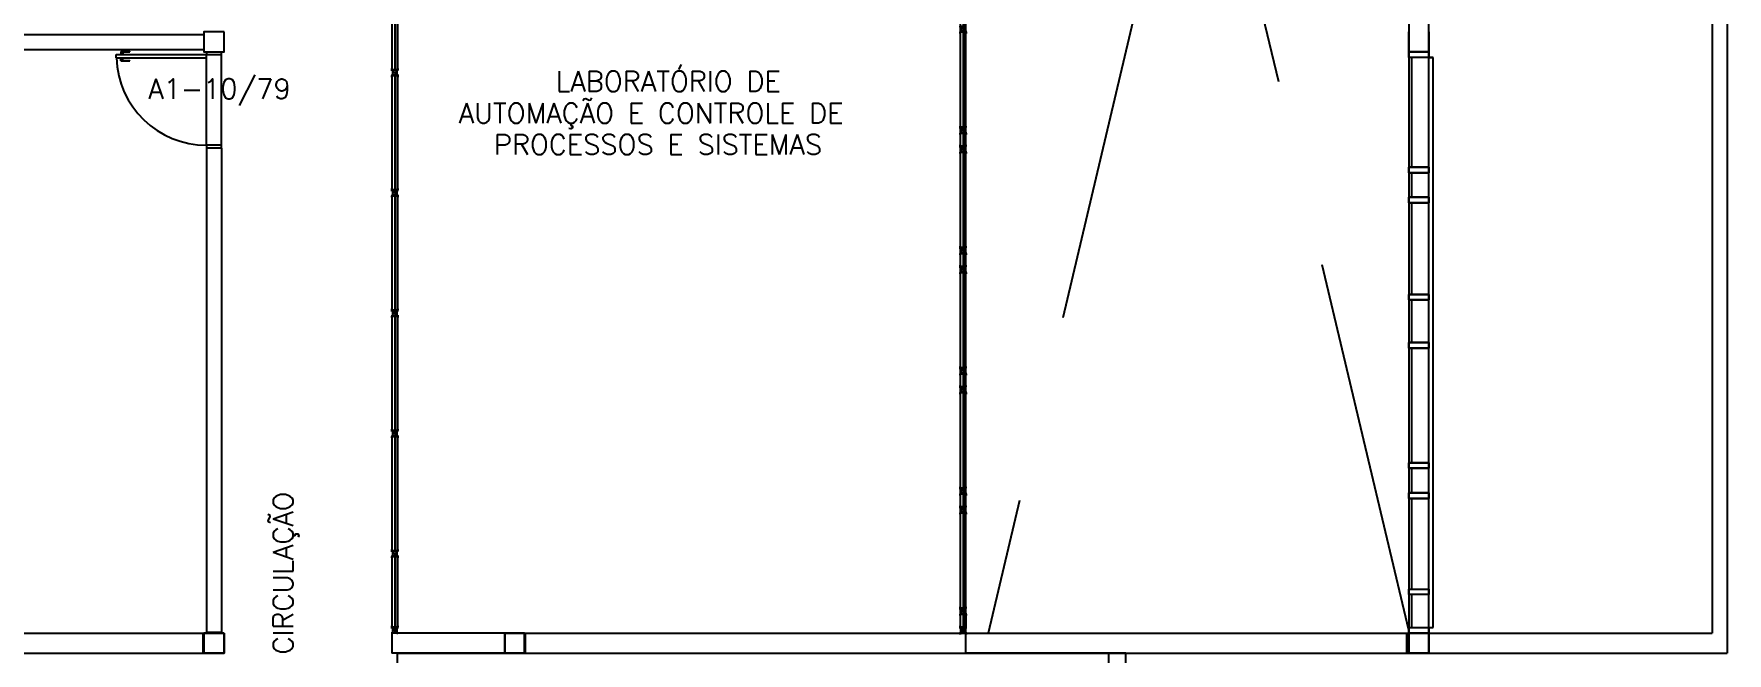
# Model space of a CAD drawing. Header units: millimetres. Extents: x 2280 to 2568, y 1267 to 1403.
# Drawn here: x 2289.33 to 2306.23, y 1340.18 to 1346.36 of the extents above; entities that cross this region are included whole.
import ezdxf

# ---------------------------------------------------------------- set-up
doc = ezdxf.new("R2010")
doc.units = ezdxf.units.MM
doc.linetypes.add('HIDDEN', pattern=[0.375, 0.25, -0.125])
doc.linetypes.add('HIDDEN2', pattern=[0.1875, 0.125, -0.0625])
for name, color, linetype in [('1', 1, 'Continuous'), ('2', 2, 'Continuous'), ('6', 6, 'Continuous'), ('ALV', 2, 'Continuous'), ('ALVENARIA', 2, 'Continuous'), ('DIV', 2, 'Continuous'), ('ENDEREÇO NOVO', 2, 'Continuous'), ('ESQ', 1, 'Continuous'), ('ESTRUT', 2, 'Continuous'), ('PainelFELTRO', 2, 'Continuous'), ('PAINELLWALL', 2, 'Continuous'), ('PL-Áreas-Depto', 2, 'Continuous'), ('PORTA', 2, 'Continuous'), ('PROJ', 1, 'HIDDEN'), ('REVISÃO', 6, 'Continuous'), ('SOLEIRA', 1, 'Continuous'), ('TEXTO', 2, 'Continuous')]:
    doc.layers.add(name, color=color, linetype=linetype)
doc.layers.get('REVISÃO').off()
doc.styles.add('UNB-100', font='simplex.shx', dxfattribs={"height": 0.2})

# ---------------------------------------------------------------- blocks, each defined once
blk = doc.blocks.new('div c mtt')
at = {"layer": 'DIV'}
for p, q in [((-0.027, 1.219), (-0.029, 1.219)), ((-0.019, 1.229), (-0.029, 1.229)), ((-0.029, 1.219), (-0.029, 1.229)), ((-0.027, 1.227), (-0.027, 1.219)), ((-0.024, 1.227), (-0.027, 1.227)), ((-0.024, 1.227), (-0.024, 1.173)), ((-0.024, 1.221), (-0.024, 1.227)), ((-0.008, 1.221), (-0.024, 1.221)), ((-0.022, 1.178), (-0.022, 1.221)), ((-0.022, 1.227), (-0.022, 1.224)), ((-0.019, 1.227), (-0.022, 1.227)), ((0.021, 1.224), (-0.022, 1.224)), ((-0.019, 1.229), (-0.019, 1.227)), ((-0.01, 1.22), (-0.02, 1.22)), ((-0.02, 1.178), (-0.02, 1.22)), ((-0.01, 1.22), (-0.01, 1.211)), ((-0.008, 1.211), (-0.01, 1.211)), ((-0.008, 1.221), (-0.008, 1.211)), ((-0.006, 1.214), (-0.008, 1.214)), ((-0.006, 1.221), (-0.006, 1.214)), ((0.005, 1.221), (-0.006, 1.221)), ((-0.005, 1.2), (0.005, 1.2)), ((-0.005, 1.2), (0.005, 1.2)), ((0, 1.195), (0, 1.205)), ((0, 1.195), (0, 1.205)), ((0.005, 1.221), (0.005, 1.214)), ((0.007, 1.214), (0.005, 1.214)), ((0.007, 1.221), (0.007, 1.211)), ((0.023, 1.221), (0.007, 1.221)), ((0.009, 1.211), (0.007, 1.211)), ((0.009, 1.22), (0.009, 1.211)), ((0.019, 1.22), (0.009, 1.22)), ((0.018, 1.227), (0.018, 1.229)), ((0.018, 1.229), (0.028, 1.229)), ((0.018, 1.227), (0.021, 1.227)), ((0.019, 1.178), (0.019, 1.22)), ((0.021, 1.178), (0.021, 1.221)), ((0.021, 1.227), (0.021, 1.224)), ((0.023, 1.227), (0.026, 1.227)), ((0.023, 1.221), (0.023, 1.227)), ((0.023, 1.173), (0.023, 1.227)), ((0.026, 1.219), (0.026, 1.227)), ((0.026, 1.219), (0.028, 1.219)), ((0.028, 1.219), (0.028, 1.229)), ((-0.031, 1.157, 1.35), (-0.031, 1.171, 1.35)), ((-0.031, 1.171, 1.35), (-0.019, 1.171, 1.35)), ((-0.029, 1.157, 1.35), (-0.031, 1.157, 1.35)), ((-0.027, 1.181), (-0.029, 1.181)), ((-0.029, 1.181), (-0.029, 1.171)), ((-0.019, 1.171), (-0.029, 1.171)), ((0.028, 1.169, 1.35), (-0.029, 1.169, 1.35)), ((-0.029, 1.169, 1.35), (-0.029, 1.157, 1.35)), ((0.028, 1.169, 1.35), (-0.029, 1.169, 1.35)), ((-0.029, 1.169, 1.35), (-0.029, 0.03, 1.35)), ((-0.027, 1.181), (-0.027, 1.173)), ((-0.024, 1.173), (-0.027, 1.173)), ((-0.022, 1.178), (-0.024, 1.178)), ((-0.024, 1.178), (-0.024, 1.173)), ((-0.022, 1.173), (-0.022, 1.176)), ((0.021, 1.176), (-0.022, 1.176)), ((-0.019, 1.173), (-0.022, 1.173)), ((0.019, 1.178), (-0.02, 1.178)), ((-0.019, 1.171, 1.35), (-0.019, 1.176, 1.35)), ((-0.019, 1.176, 1.35), (-0.017, 1.176, 1.35)), ((-0.019, 1.171), (-0.019, 1.173)), ((-0.017, 1.176, 1.35), (-0.017, 1.171, 1.35)), ((-0.017, 1.171, 1.35), (0.016, 1.171, 1.35)), ((0.016, 1.171, 1.35), (0.016, 1.176, 1.35)), ((0.016, 1.176, 1.35), (0.018, 1.176, 1.35)), ((0.018, 1.176, 1.35), (0.018, 1.171, 1.35)), ((0.018, 1.173), (0.018, 1.171)), ((0.018, 1.173), (0.021, 1.173)), ((0.018, 1.171), (0.028, 1.171)), ((0.018, 1.171, 1.35), (0.03, 1.171, 1.35)), ((0.023, 1.178), (0.021, 1.178)), ((0.021, 1.173), (0.021, 1.176)), ((0.023, 1.178), (0.023, 1.173)), ((0.023, 1.173), (0.026, 1.173)), ((0.026, 1.173), (0.026, 1.181)), ((0.026, 1.181), (0.028, 1.181)), ((0.028, 1.181), (0.028, 1.171)), ((0.028, 1.157, 1.35), (0.028, 1.169, 1.35)), ((0.028, 0.03, 1.35), (0.028, 1.169, 1.35)), ((0.03, 1.157, 1.35), (0.028, 1.157, 1.35)), ((0.03, 1.171, 1.35), (0.03, 1.157, 1.35)), ((-0.029, 0.043, 1.35), (-0.031, 0.043, 1.35)), ((-0.031, 0.043, 1.35), (-0.031, 0.028, 1.35)), ((-0.031, 0.028, 1.35), (-0.019, 0.028, 1.35)), ((-0.019, 0.028), (-0.029, 0.028)), ((-0.029, 0.018), (-0.029, 0.028)), ((-0.027, 0.018), (-0.029, 0.018)), ((-0.029, 0.03, 1.35), (-0.029, 0.043, 1.35)), ((0.028, 0.03, 1.35), (-0.029, 0.03, 1.35)), ((-0.029, 0.03, 1.35), (0.028, 0.03, 1.35)), ((-0.024, 0.026), (-0.027, 0.026)), ((-0.027, 0.026), (-0.027, 0.018)), ((-0.024, 0.026), (-0.024, -0.027)), ((-0.024, 0.021), (-0.024, 0.026)), ((-0.008, 0.021), (-0.024, 0.021)), ((-0.022, 0.026), (-0.022, 0.023)), ((-0.019, 0.026), (-0.022, 0.026)), ((0.021, 0.023), (-0.022, 0.023)), ((-0.022, -0.022), (-0.022, 0.021)), ((-0.01, 0.019), (-0.02, 0.019)), ((-0.02, -0.022), (-0.02, 0.019)), ((-0.019, 0.028), (-0.019, 0.026)), ((-0.019, 0.028, 1.35), (-0.019, 0.023, 1.35)), ((-0.019, 0.023, 1.35), (-0.017, 0.023, 1.35)), ((-0.017, 0.023, 1.35), (-0.017, 0.028, 1.35)), ((-0.017, 0.028, 1.35), (0.016, 0.028, 1.35)), ((-0.01, 0.019), (-0.01, 0.011)), ((-0.008, 0.011), (-0.01, 0.011)), ((-0.008, 0.021), (-0.008, 0.011)), ((-0.006, 0.014), (-0.008, 0.014)), ((-0.006, 0.021), (-0.006, 0.014)), ((0.005, 0.021), (-0.006, 0.021)), ((-0.005, 0), (0.005, 0)), ((0, -0.005), (0, 0.005)), ((0, 0.005), (0, -0.005)), ((0, -0.005), (0, 0.005)), ((0.005, 0.021), (0.005, 0.014)), ((0.007, 0.014), (0.005, 0.014)), ((0.007, 0.021), (0.007, 0.011)), ((0.023, 0.021), (0.007, 0.021)), ((0.009, 0.011), (0.007, 0.011)), ((0.009, 0.019), (0.009, 0.011)), ((0.019, 0.019), (0.009, 0.019)), ((0.016, 0.028, 1.35), (0.016, 0.023, 1.35)), ((0.016, 0.023, 1.35), (0.018, 0.023, 1.35)), ((0.018, 0.026), (0.018, 0.028)), ((0.018, 0.028), (0.028, 0.028)), ((0.018, 0.023, 1.35), (0.018, 0.028, 1.35)), ((0.018, 0.026), (0.021, 0.026)), ((0.018, 0.028, 1.35), (0.03, 0.028, 1.35)), ((0.019, -0.022), (0.019, 0.019)), ((0.021, 0.026), (0.021, 0.023)), ((0.021, -0.022), (0.021, 0.021)), ((0.023, -0.027), (0.023, 0.026)), ((0.023, 0.026), (0.026, 0.026)), ((0.023, 0.021), (0.023, 0.026)), ((0.026, 0.018), (0.026, 0.026)), ((0.026, 0.018), (0.028, 0.018)), ((0.03, 0.043, 1.35), (0.028, 0.043, 1.35)), ((0.028, 0.043, 1.35), (0.028, 0.03, 1.35)), ((0.028, 0.018), (0.028, 0.028)), ((0.03, 0.028, 1.35), (0.03, 0.043, 1.35)), ((-0.031, -0.043, 1.35), (-0.031, -0.029, 1.35)), ((-0.031, -0.029, 1.35), (-0.019, -0.029, 1.35)), ((-0.029, -0.043, 1.35), (-0.031, -0.043, 1.35)), ((-0.029, -0.019), (-0.029, -0.029)), ((-0.027, -0.019), (-0.029, -0.019)), ((-0.019, -0.029), (-0.029, -0.029)), ((0.028, -0.031, 1.35), (-0.029, -0.031, 1.35)), ((-0.029, -0.031, 1.35), (-0.029, -0.043, 1.35)), ((0.028, -0.031, 1.35), (-0.029, -0.031, 1.35)), ((-0.027, -0.019), (-0.027, -0.027)), ((-0.024, -0.027), (-0.027, -0.027)), ((-0.022, -0.022), (-0.024, -0.022)), ((-0.024, -0.022), (-0.024, -0.027)), ((-0.022, -0.027), (-0.022, -0.024)), ((0.021, -0.024), (-0.022, -0.024)), ((-0.019, -0.027), (-0.022, -0.027)), ((0.019, -0.022), (-0.02, -0.022)), ((-0.019, -0.029, 1.35), (-0.019, -0.024, 1.35)), ((-0.019, -0.024, 1.35), (-0.017, -0.024, 1.35)), ((-0.019, -0.029), (-0.019, -0.027)), ((-0.017, -0.024, 1.35), (-0.017, -0.029, 1.35)), ((-0.017, -0.029, 1.35), (0.016, -0.029, 1.35)), ((-0.005, 0), (0.005, 0)), ((-0.005, 0), (0.005, 0)), ((0.016, -0.029, 1.35), (0.016, -0.024, 1.35)), ((0.016, -0.024, 1.35), (0.018, -0.024, 1.35)), ((0.018, -0.024, 1.35), (0.018, -0.029, 1.35)), ((0.018, -0.027), (0.018, -0.029)), ((0.018, -0.027), (0.021, -0.027)), ((0.018, -0.029), (0.028, -0.029)), ((0.018, -0.029, 1.35), (0.03, -0.029, 1.35)), ((0.023, -0.022), (0.021, -0.022)), ((0.021, -0.027), (0.021, -0.024)), ((0.023, -0.022), (0.023, -0.027)), ((0.023, -0.027), (0.026, -0.027)), ((0.026, -0.019), (0.028, -0.019)), ((0.026, -0.027), (0.026, -0.019)), ((0.028, -0.019), (0.028, -0.029)), ((0.028, -0.043, 1.35), (0.028, -0.031, 1.35)), ((0.03, -0.043, 1.35), (0.028, -0.043, 1.35)), ((0.03, -0.029, 1.35), (0.03, -0.043, 1.35))]:
    blk.add_line(p, q, dxfattribs=at)
at = {"layer": 'DIV', "color": 1}
for p, q in [((-0.001, 1.165, 1.35), (-0.001, 0.042, 1.35)), ((0.003, 1.165, 1.35), (-0.001, 1.165, 1.35)), ((0.003, 1.165, 1.35), (0.003, 0.042, 1.35)), ((0.003, 0.042, 1.35), (-0.001, 0.042, 1.35))]:
    blk.add_line(p, q, dxfattribs=at)
blk = doc.blocks.new('MTDIV')
for p, q in [((-0.0285, 0.0185), (-0.0285, 0.0285)), ((-0.0185, 0.0285), (-0.0285, 0.0285)), ((-0.0265, 0.0185), (-0.0285, 0.0185)), ((-0.0265, 0.0235), (-0.0265, 0.0265)), ((-0.0265, 0.0265), (-0.0185, 0.0265)), ((-0.0265, 0.0235), (0.0265, 0.0235)), ((-0.0215, 0.0235), (-0.0265, 0.0235)), ((-0.0265, 0.0185), (-0.0265, 0.0215)), ((-0.0265, 0.0215), (-0.0235, 0.0215)), ((-0.0235, 0.0215), (-0.0235, -0.0215)), ((-0.0215, 0.0235), (-0.0215, 0.0215)), ((-0.0215, 0.0215), (0.0215, 0.0215)), ((-0.0215, 0.0195), (0.0195, 0.0195)), ((-0.0215, 0.0195), (-0.0215, -0.0195)), ((-0.0185, 0.0265), (-0.0185, 0.0285)), ((-0.0049, 0), (0.0049, 0)), ((0, -0.0049), (0, 0.0049)), ((0.0115, 0.0095), (0.0115, 0.0075)), ((0.0195, 0.0095), (0.0115, 0.0095)), ((0.0215, 0.0075), (0.0115, 0.0075)), ((0.0135, 0.0075), (0.0135, 0.0055)), ((0.0215, 0.0055), (0.0135, 0.0055)), ((0.0185, 0.0265), (0.0185, 0.0285)), ((0.0185, 0.0285), (0.0285, 0.0285)), ((0.0185, 0.0265), (0.0265, 0.0265)), ((0.0195, 0.0195), (0.0195, 0.0095)), ((0.0215, 0.0235), (0.0215, 0.0075)), ((0.0215, 0.0235), (0.0265, 0.0235)), ((0.0215, 0.0055), (0.0215, -0.0055)), ((0.0235, 0.0215), (0.0235, -0.0215)), ((0.0265, 0.0215), (0.0235, 0.0215)), ((0.0265, 0.0235), (0.0265, 0.0265)), ((0.0265, 0.0185), (0.0265, 0.0215)), ((0.0265, 0.0185), (0.0285, 0.0185)), ((0.0285, 0.0185), (0.0285, 0.0285)), ((-0.0285, -0.0185), (-0.0285, -0.0285)), ((-0.0285, -0.0185), (-0.0265, -0.0185)), ((-0.0185, -0.0285), (-0.0285, -0.0285)), ((-0.0265, -0.0185), (-0.0265, -0.0215)), ((-0.0265, -0.0215), (-0.0235, -0.0215)), ((0.0265, -0.0235), (-0.0265, -0.0235)), ((-0.0265, -0.0235), (-0.0265, -0.0265)), ((-0.0215, -0.0235), (-0.0265, -0.0235)), ((-0.0185, -0.0265), (-0.0265, -0.0265)), ((-0.0215, -0.0195), (0.0195, -0.0195)), ((-0.0215, -0.0215), (0.0215, -0.0215)), ((-0.0215, -0.0215), (-0.0215, -0.0235)), ((-0.0185, -0.0265), (-0.0185, -0.0285)), ((0.0115, -0.0075), (0.0115, -0.0095)), ((0.0215, -0.0075), (0.0115, -0.0075)), ((0.0195, -0.0095), (0.0115, -0.0095)), ((0.0135, -0.0055), (0.0135, -0.0075)), ((0.0215, -0.0055), (0.0135, -0.0055)), ((0.0185, -0.0265), (0.0185, -0.0285)), ((0.0265, -0.0265), (0.0185, -0.0265)), ((0.0185, -0.0285), (0.0285, -0.0285)), ((0.0195, -0.0095), (0.0195, -0.0195)), ((0.0215, -0.0075), (0.0215, -0.0235)), ((0.0215, -0.0235), (0.0265, -0.0235)), ((0.0265, -0.0215), (0.0235, -0.0215)), ((0.0265, -0.0185), (0.0265, -0.0215)), ((0.0285, -0.0185), (0.0265, -0.0185)), ((0.0265, -0.0235), (0.0265, -0.0265)), ((0.0285, -0.0185), (0.0285, -0.0285))]:
    blk.add_line(p, q)

msp = doc.modelspace()

# ---------------------------------------------------------------- linework, layer by layer
at = {"layer": '1'}
msp.add_arc((2291.057, 1346.148), 0.9, 181.9102, 270, dxfattribs=at)
at = {"layer": '2'}
for p, q in [((2303.057, 1358.378, 3), (2303.057, 1340.178, 3)), ((2303.257, 1340.178, 3), (2303.257, 1358.378, 3)), ((2282.232, 1346.353), (2291.032, 1346.353)), ((2291.032, 1346.378), (2291.032, 1346.178)), ((2291.232, 1346.178), (2291.232, 1346.378)), ((2303.057, 1346.178), (2303.057, 1346.378)), ((2303.057, 1346.378), (2303.057, 1346.178)), ((2303.257, 1346.378), (2303.257, 1346.178)), ((2303.257, 1346.178), (2303.257, 1346.378)), ((2282.232, 1346.203), (2291.032, 1346.203)), ((2290.157, 1346.153), (2291.057, 1346.153)), ((2290.157, 1346.118), (2290.157, 1346.153)), ((2290.157, 1346.118), (2291.057, 1346.118)), ((2290.195, 1346.156), (2290.23, 1346.156)), ((2290.195, 1346.156), (2290.195, 1346.153)), ((2290.195, 1346.115), (2290.195, 1346.118)), ((2290.195, 1346.115), (2290.23, 1346.115)), ((2290.202, 1346.183), (2290.202, 1346.156)), ((2290.202, 1346.183), (2290.292, 1346.183)), ((2290.202, 1346.178), (2290.292, 1346.178)), ((2290.202, 1346.088), (2290.202, 1346.115)), ((2290.202, 1346.093), (2290.292, 1346.093)), ((2290.202, 1346.088), (2290.292, 1346.088)), ((2290.222, 1346.178), (2290.222, 1346.156)), ((2290.222, 1346.093), (2290.222, 1346.115)), ((2290.23, 1346.156), (2290.23, 1346.153)), ((2290.23, 1346.115), (2290.23, 1346.118)), ((2290.292, 1346.183), (2290.292, 1346.178)), ((2290.292, 1346.088), (2290.292, 1346.093)), ((2291.032, 1346.178), (2291.232, 1346.178)), ((2291.057, 1346.178), (2291.207, 1346.178)), ((2291.057, 1346.178), (2291.057, 1346.153)), ((2291.057, 1346.153), (2291.057, 1346.153)), ((2291.057, 1346.153), (2291.207, 1346.153)), ((2291.207, 1346.153), (2291.207, 1346.178)), ((2303.257, 1346.178), (2303.057, 1346.178)), ((2303.057, 1346.178), (2303.257, 1346.178)), ((2303.297, 1346.123), (2303.057, 1346.123)), ((2303.057, 1346.123), (2303.057, 1340.433)), ((2303.297, 1340.433), (2303.297, 1346.123)), ((2291.206, 1345.249), (2291.056, 1345.249)), ((2291.056, 1345.249), (2291.056, 1345.219)), ((2291.206, 1345.219), (2291.206, 1345.249)), ((2291.058, 1345.219), (2291.057, 1340.387)), ((2291.208, 1345.219), (2291.058, 1345.219)), ((2291.208, 1345.219), (2291.207, 1340.387)), ((2303.257, 1345.028, 0.8), (2303.057, 1345.028, 0.8)), ((2303.057, 1345.028, 0.8), (2303.057, 1344.973, 0.8)), ((2303.057, 1344.973, 0.8), (2303.257, 1344.973, 0.8)), ((2303.257, 1344.973, 0.8), (2303.257, 1345.028, 0.8)), ((2303.257, 1344.728, 0.8), (2303.057, 1344.728, 0.8)), ((2303.057, 1344.728, 0.8), (2303.057, 1344.673, 0.8)), ((2303.057, 1344.673, 0.8), (2303.257, 1344.673, 0.8)), ((2303.257, 1344.673, 0.8), (2303.257, 1344.728, 0.8)), ((2303.257, 1343.758, 0.8), (2303.057, 1343.758, 0.8)), ((2303.057, 1343.758, 0.8), (2303.057, 1343.703, 0.8)), ((2303.257, 1343.703, 0.8), (2303.257, 1343.758, 0.8)), ((2303.057, 1343.703, 0.8), (2303.257, 1343.703, 0.8)), ((2303.257, 1343.278, 0.8), (2303.057, 1343.278, 0.8)), ((2303.057, 1343.278, 0.8), (2303.057, 1343.223, 0.8)), ((2303.057, 1343.223, 0.8), (2303.257, 1343.223, 0.8)), ((2303.257, 1343.223, 0.8), (2303.257, 1343.278, 0.8)), ((2303.257, 1342.078, 0.8), (2303.057, 1342.078, 0.8)), ((2303.057, 1342.078, 0.8), (2303.057, 1342.023, 0.8)), ((2303.257, 1342.023, 0.8), (2303.257, 1342.078, 0.8)), ((2303.057, 1342.023, 0.8), (2303.257, 1342.023, 0.8)), ((2303.257, 1341.778, 0.8), (2303.057, 1341.778, 0.8)), ((2303.057, 1341.778, 0.8), (2303.057, 1341.723, 0.8)), ((2303.057, 1341.723, 0.8), (2303.257, 1341.723, 0.8)), ((2303.257, 1341.723, 0.8), (2303.257, 1341.778, 0.8)), ((2289.374, 1340.378), (2291.032, 1340.378)), ((2291.032, 1340.178), (2291.032, 1340.378)), ((2291.032, 1340.378), (2291.232, 1340.378)), ((2291.232, 1340.378), (2291.032, 1340.378)), ((2291.032, 1340.378), (2291.032, 1340.178)), ((2291.057, 1340.387), (2291.207, 1340.387)), ((2291.232, 1340.378), (2291.232, 1340.178)), ((2291.232, 1340.178), (2291.232, 1340.378)), ((2294.032, 1340.378), (2294.032, 1340.178)), ((2294.232, 1340.378), (2294.032, 1340.378)), ((2294.032, 1340.378), (2294.032, 1340.178)), ((2294.037, 1340.178), (2294.037, 1340.378)), ((2294.037, 1340.378), (2294.237, 1340.378)), ((2294.232, 1340.378), (2294.232, 1340.178)), ((2294.232, 1340.178), (2294.232, 1340.378)), ((2294.237, 1340.378), (2294.237, 1340.178)), ((2303.057, 1340.433), (2303.297, 1340.433)), ((2303.057, 1340.378), (2303.057, 1340.178)), ((2303.057, 1340.178), (2303.057, 1340.378)), ((2303.057, 1340.378), (2303.257, 1340.378)), ((2303.257, 1340.378), (2303.057, 1340.378)), ((2303.057, 1340.378), (2303.057, 1340.178)), ((2303.257, 1340.378), (2303.257, 1340.178)), ((2303.257, 1340.178), (2303.257, 1340.378)), ((2289.374, 1340.178), (2291.032, 1340.178)), ((2291.232, 1340.178), (2291.032, 1340.178)), ((2291.032, 1340.178), (2291.232, 1340.178)), ((2294.032, 1340.178), (2294.232, 1340.178)), ((2294.237, 1340.178), (2294.037, 1340.178)), ((2294.232, 1340.178), (2303.057, 1340.178)), ((2303.057, 1340.178, 3), (2303.257, 1340.178, 3)), ((2303.257, 1340.178), (2303.057, 1340.178)), ((2303.057, 1340.178), (2303.257, 1340.178))]:
    msp.add_line(p, q, dxfattribs=at)
at = {"layer": 'ALV'}
for p, q in [((2306.082, 1358.378), (2306.082, 1340.378)), ((2306.232, 1358.378), (2306.232, 1340.178)), ((2291.019, 1340.378), (2291.019, 1340.178)), ((2294.232, 1340.378), (2300.231, 1340.378)), ((2300.231, 1340.378), (2306.082, 1340.378)), ((2303.032, 1340.378), (2303.032, 1340.178)), ((2294.232, 1340.178), (2306.232, 1340.178))]:
    msp.add_line(p, q, dxfattribs=at)
at = {"layer": 'ALV', "ltscale": 10}
for p, q in [((2298.579, 1340.553, -1.5), (2298.579, 1340.435)), ((2298.636, 1340.553, -1.5), (2298.636, 1340.435)), ((2294.032, 1340.378), (2292.906, 1340.378)), ((2292.906, 1340.378, -9.6), (2292.906, 1340.178, -9.6)), ((2294.032, 1340.178), (2292.906, 1340.178))]:
    msp.add_line(p, q, dxfattribs=at)
at = {"layer": 'ALVENARIA'}
for p, q in [((2282.232, 1340.378), (2291.019, 1340.378)), ((2282.232, 1340.178), (2291.019, 1340.178))]:
    msp.add_line(p, q, dxfattribs=at)
at = {"layer": 'DIV'}
for p, q in [((2292.918, 1341.199, -3.2), (2292.908, 1341.199, -3.2)), ((2292.908, 1341.189, -3.2), (2292.908, 1341.199, -3.2)), ((2292.91, 1341.189, -3.2), (2292.908, 1341.189, -3.2)), ((2292.913, 1341.197, -3.2), (2292.91, 1341.197, -3.2)), ((2292.91, 1341.197, -3.2), (2292.91, 1341.189, -3.2)), ((2292.913, 1341.197, -3.2), (2292.913, 1341.144, -3.2)), ((2292.913, 1341.192, -3.2), (2292.913, 1341.197, -3.2)), ((2292.929, 1341.192, -3.2), (2292.913, 1341.192, -3.2)), ((2292.915, 1341.197, -3.2), (2292.915, 1341.194, -3.2)), ((2292.918, 1341.197, -3.2), (2292.915, 1341.197, -3.2)), ((2292.958, 1341.194, -3.2), (2292.915, 1341.194, -3.2)), ((2292.915, 1341.149, -3.2), (2292.915, 1341.192, -3.2)), ((2292.927, 1341.19, -3.2), (2292.917, 1341.19, -3.2)), ((2292.917, 1341.149, -3.2), (2292.917, 1341.19, -3.2)), ((2292.918, 1341.199, -3.2), (2292.918, 1341.197, -3.2)), ((2292.927, 1341.19, -3.2), (2292.927, 1341.182, -3.2)), ((2292.929, 1341.192, -3.2), (2292.929, 1341.182, -3.2)), ((2292.931, 1341.192, -3.2), (2292.931, 1341.184, -3.2)), ((2292.942, 1341.192, -3.2), (2292.931, 1341.192, -3.2)), ((2292.942, 1341.192, -3.2), (2292.942, 1341.184, -3.2)), ((2292.944, 1341.192, -3.2), (2292.944, 1341.182, -3.2)), ((2292.96, 1341.192, -3.2), (2292.944, 1341.192, -3.2)), ((2292.946, 1341.19, -3.2), (2292.946, 1341.182, -3.2)), ((2292.956, 1341.19, -3.2), (2292.946, 1341.19, -3.2)), ((2292.955, 1341.197, -3.2), (2292.955, 1341.199, -3.2)), ((2292.955, 1341.199, -3.2), (2292.965, 1341.199, -3.2)), ((2292.955, 1341.197, -3.2), (2292.958, 1341.197, -3.2)), ((2292.956, 1341.149, -3.2), (2292.956, 1341.19, -3.2)), ((2292.958, 1341.197, -3.2), (2292.958, 1341.194, -3.2)), ((2292.958, 1341.149, -3.2), (2292.958, 1341.192, -3.2)), ((2292.96, 1341.144, -3.2), (2292.96, 1341.197, -3.2)), ((2292.96, 1341.197, -3.2), (2292.963, 1341.197, -3.2)), ((2292.96, 1341.192, -3.2), (2292.96, 1341.197, -3.2)), ((2292.963, 1341.189, -3.2), (2292.963, 1341.197, -3.2)), ((2292.963, 1341.189, -3.2), (2292.965, 1341.189, -3.2)), ((2292.965, 1341.189, -3.2), (2292.965, 1341.199, -3.2)), ((2292.906, 1341.128, -1.85), (2292.906, 1341.142, -1.85)), ((2292.906, 1341.142, -1.85), (2292.918, 1341.142, -1.85)), ((2292.908, 1341.128, -1.85), (2292.906, 1341.128, -1.85)), ((2292.908, 1341.152, -3.2), (2292.908, 1341.142, -3.2)), ((2292.91, 1341.152, -3.2), (2292.908, 1341.152, -3.2)), ((2292.918, 1341.142, -3.2), (2292.908, 1341.142, -3.2)), ((2292.965, 1341.14, -1.85), (2292.908, 1341.14, -1.85)), ((2292.908, 1341.14, -1.85), (2292.908, 1341.128, -1.85)), ((2292.965, 1341.14, -1.85), (2292.908, 1341.14, -1.85)), ((2292.908, 1341.14, -1.85), (2292.908, 1340.437, -1.85)), ((2292.91, 1341.152, -3.2), (2292.91, 1341.144, -3.2)), ((2292.913, 1341.144, -3.2), (2292.91, 1341.144, -3.2)), ((2292.915, 1341.149, -3.2), (2292.913, 1341.149, -3.2)), ((2292.913, 1341.149, -3.2), (2292.913, 1341.144, -3.2)), ((2292.915, 1341.144, -3.2), (2292.915, 1341.147, -3.2)), ((2292.958, 1341.147, -3.2), (2292.915, 1341.147, -3.2)), ((2292.918, 1341.144, -3.2), (2292.915, 1341.144, -3.2)), ((2292.956, 1341.149, -3.2), (2292.917, 1341.149, -3.2)), ((2292.918, 1341.142, -1.85), (2292.918, 1341.147, -1.85)), ((2292.918, 1341.147, -1.85), (2292.92, 1341.147, -1.85)), ((2292.918, 1341.142, -3.2), (2292.918, 1341.144, -3.2)), ((2292.92, 1341.147, -1.85), (2292.92, 1341.142, -1.85)), ((2292.92, 1341.142, -1.85), (2292.953, 1341.142, -1.85)), ((2292.929, 1341.182, -3.2), (2292.927, 1341.182, -3.2)), ((2292.931, 1341.184, -3.2), (2292.929, 1341.184, -3.2)), ((2292.931, 1341.171, -3.2), (2292.942, 1341.171, -3.2)), ((2292.932, 1341.171, -3.2), (2292.941, 1341.171, -3.2)), ((2292.937, 1341.165, -3.2), (2292.937, 1341.176, -3.2)), ((2292.937, 1341.166, -3.2), (2292.937, 1341.175, -3.2)), ((2292.944, 1341.184, -3.2), (2292.942, 1341.184, -3.2)), ((2292.946, 1341.182, -3.2), (2292.944, 1341.182, -3.2)), ((2292.953, 1341.142, -1.85), (2292.953, 1341.147, -1.85)), ((2292.953, 1341.147, -1.85), (2292.955, 1341.147, -1.85)), ((2292.955, 1341.147, -1.85), (2292.955, 1341.142, -1.85)), ((2292.955, 1341.144, -3.2), (2292.955, 1341.142, -3.2)), ((2292.955, 1341.144, -3.2), (2292.958, 1341.144, -3.2)), ((2292.955, 1341.142, -1.85), (2292.967, 1341.142, -1.85)), ((2292.955, 1341.142, -3.2), (2292.965, 1341.142, -3.2)), ((2292.96, 1341.149, -3.2), (2292.958, 1341.149, -3.2)), ((2292.958, 1341.144, -3.2), (2292.958, 1341.147, -3.2)), ((2292.96, 1341.149, -3.2), (2292.96, 1341.144, -3.2)), ((2292.96, 1341.144, -3.2), (2292.963, 1341.144, -3.2)), ((2292.963, 1341.152, -3.2), (2292.965, 1341.152, -3.2)), ((2292.963, 1341.144, -3.2), (2292.963, 1341.152, -3.2)), ((2292.965, 1341.152, -3.2), (2292.965, 1341.142, -3.2)), ((2292.965, 1341.128, -1.85), (2292.965, 1341.14, -1.85)), ((2292.965, 1340.437, -1.85), (2292.965, 1341.14, -1.85)), ((2292.967, 1341.128, -1.85), (2292.965, 1341.128, -1.85)), ((2292.967, 1341.142, -1.85), (2292.967, 1341.128, -1.85)), ((2292.908, 1340.45, 1.35), (2292.906, 1340.45, 1.35)), ((2292.906, 1340.45, 1.35), (2292.906, 1340.435, 1.35)), ((2292.906, 1340.435, 1.35), (2292.918, 1340.435, 1.35)), ((2292.908, 1340.437, 1.35), (2292.908, 1340.45, 1.35)), ((2292.965, 1340.437, 1.35), (2292.908, 1340.437, 1.35)), ((2292.908, 1340.437, 1.35), (2292.965, 1340.437, 1.35)), ((2292.918, 1340.435), (2292.908, 1340.435)), ((2292.908, 1340.425), (2292.908, 1340.435)), ((2292.91, 1340.425), (2292.908, 1340.425)), ((2292.908, 1340.388), (2292.908, 1340.378)), ((2292.91, 1340.388), (2292.908, 1340.388)), ((2292.918, 1340.378), (2292.908, 1340.378)), ((2292.913, 1340.433), (2292.91, 1340.433)), ((2292.91, 1340.433), (2292.91, 1340.425)), ((2292.91, 1340.388), (2292.91, 1340.38)), ((2292.913, 1340.38), (2292.91, 1340.38)), ((2292.913, 1340.433), (2292.913, 1340.38)), ((2292.913, 1340.428), (2292.913, 1340.433)), ((2292.929, 1340.428), (2292.913, 1340.428)), ((2292.915, 1340.385), (2292.913, 1340.385)), ((2292.913, 1340.385), (2292.913, 1340.38)), ((2292.915, 1340.433), (2292.915, 1340.43)), ((2292.918, 1340.433), (2292.915, 1340.433)), ((2292.958, 1340.43), (2292.915, 1340.43)), ((2292.915, 1340.385), (2292.915, 1340.428)), ((2292.915, 1340.38), (2292.915, 1340.383)), ((2292.958, 1340.383), (2292.915, 1340.383)), ((2292.918, 1340.38), (2292.915, 1340.38)), ((2292.927, 1340.426), (2292.917, 1340.426)), ((2292.917, 1340.385), (2292.917, 1340.426)), ((2292.956, 1340.385), (2292.917, 1340.385)), ((2292.918, 1340.435, 1.35), (2292.918, 1340.43, 1.35)), ((2292.918, 1340.435), (2292.918, 1340.433)), ((2292.918, 1340.43, 1.35), (2292.92, 1340.43, 1.35)), ((2292.918, 1340.383, 1.35), (2292.92, 1340.383, 1.35)), ((2292.918, 1340.378), (2292.918, 1340.38)), ((2292.92, 1340.43, 1.35), (2292.92, 1340.435, 1.35)), ((2292.92, 1340.435, 1.35), (2292.953, 1340.435, 1.35)), ((2292.927, 1340.426), (2292.927, 1340.418)), ((2292.929, 1340.418), (2292.927, 1340.418)), ((2292.929, 1340.428), (2292.929, 1340.418)), ((2292.931, 1340.42), (2292.929, 1340.42)), ((2292.931, 1340.428), (2292.931, 1340.42)), ((2292.942, 1340.428), (2292.931, 1340.428)), ((2292.931, 1340.407), (2292.942, 1340.407)), ((2292.931, 1340.407), (2292.942, 1340.407)), ((2292.932, 1340.407), (2292.941, 1340.407)), ((2292.937, 1340.402), (2292.937, 1340.412)), ((2292.937, 1340.412), (2292.937, 1340.402)), ((2292.937, 1340.402), (2292.937, 1340.412)), ((2292.942, 1340.428), (2292.942, 1340.42)), ((2292.944, 1340.42), (2292.942, 1340.42)), ((2292.944, 1340.428), (2292.944, 1340.418)), ((2292.96, 1340.428), (2292.944, 1340.428)), ((2292.946, 1340.418), (2292.944, 1340.418)), ((2292.946, 1340.426), (2292.946, 1340.418)), ((2292.956, 1340.426), (2292.946, 1340.426)), ((2292.953, 1340.435, 1.35), (2292.953, 1340.43, 1.35)), ((2292.953, 1340.43, 1.35), (2292.955, 1340.43, 1.35)), ((2292.953, 1340.383, 1.35), (2292.955, 1340.383, 1.35)), ((2292.955, 1340.43, 1.35), (2292.955, 1340.435, 1.35)), ((2292.955, 1340.435, 1.35), (2292.967, 1340.435, 1.35)), ((2292.955, 1340.433), (2292.955, 1340.435)), ((2292.955, 1340.435), (2292.965, 1340.435)), ((2292.955, 1340.433), (2292.958, 1340.433)), ((2292.955, 1340.38), (2292.955, 1340.378)), ((2292.955, 1340.38), (2292.958, 1340.38)), ((2292.955, 1340.378), (2292.965, 1340.378)), ((2292.956, 1340.385), (2292.956, 1340.426)), ((2292.958, 1340.433), (2292.958, 1340.43)), ((2292.958, 1340.385), (2292.958, 1340.428)), ((2292.96, 1340.385), (2292.958, 1340.385)), ((2292.958, 1340.38), (2292.958, 1340.383)), ((2292.96, 1340.38), (2292.96, 1340.433)), ((2292.96, 1340.433), (2292.963, 1340.433)), ((2292.96, 1340.428), (2292.96, 1340.433)), ((2292.96, 1340.385), (2292.96, 1340.38)), ((2292.96, 1340.38), (2292.963, 1340.38)), ((2292.963, 1340.425), (2292.963, 1340.433)), ((2292.963, 1340.425), (2292.965, 1340.425)), ((2292.963, 1340.388), (2292.965, 1340.388)), ((2292.963, 1340.38), (2292.963, 1340.388)), ((2292.967, 1340.45, 1.35), (2292.965, 1340.45, 1.35)), ((2292.965, 1340.45, 1.35), (2292.965, 1340.437, 1.35)), ((2292.965, 1340.425), (2292.965, 1340.435)), ((2292.965, 1340.388), (2292.965, 1340.378)), ((2292.967, 1340.435, 1.35), (2292.967, 1340.45, 1.35))]:
    msp.add_line(p, q, dxfattribs=at)
at = {"layer": 'DIV', "color": 1}
for p, q in [((2292.936, 1341.136, -1.85), (2292.936, 1340.437, -1.85)), ((2292.94, 1341.136, -1.85), (2292.936, 1341.136, -1.85)), ((2292.94, 1341.136, -1.85), (2292.94, 1340.437, -1.85)), ((2292.94, 1340.449, 1.35), (2292.936, 1340.449, 1.35))]:
    msp.add_line(p, q, dxfattribs=at)
at = {"layer": 'ESQ'}
for p, q in [((2303.057, 1346.123), (2303.057, 1345.028)), ((2303.082, 1346.123), (2303.082, 1345.028)), ((2303.257, 1346.123), (2303.297, 1346.123)), ((2303.297, 1340.433), (2303.297, 1346.123)), ((2303.057, 1344.973), (2303.057, 1344.728)), ((2303.082, 1344.973), (2303.082, 1344.728)), ((2303.057, 1344.673), (2303.057, 1343.758)), ((2303.082, 1344.673), (2303.082, 1343.758)), ((2303.057, 1343.703), (2303.057, 1343.278)), ((2303.082, 1343.703), (2303.082, 1343.278)), ((2303.057, 1343.223), (2303.057, 1342.078)), ((2303.082, 1343.223), (2303.082, 1342.078)), ((2303.057, 1342.023), (2303.057, 1341.778)), ((2303.082, 1342.023), (2303.082, 1341.778)), ((2303.057, 1341.723), (2303.057, 1340.818)), ((2303.082, 1341.723), (2303.082, 1340.818)), ((2303.057, 1340.763), (2303.057, 1340.433)), ((2303.082, 1340.763), (2303.082, 1340.433)), ((2303.257, 1340.433), (2303.297, 1340.433)), ((2303.257, 1340.433), (2303.257, 1340.433))]:
    msp.add_line(p, q, dxfattribs=at)
at = {"layer": 'ESQ', "linetype": 'HIDDEN2', "ltscale": 10}
msp.add_line((2294.232, 1340.328), (2294.232, 1340.278), dxfattribs=at)
at = {"layer": 'ESQ'}
for points in [[(2303.057, 1346.178), (2303.257, 1346.178), (2303.257, 1346.123), (2303.057, 1346.123)], [(2303.057, 1345.028), (2303.257, 1345.028), (2303.257, 1344.973), (2303.057, 1344.973)], [(2303.057, 1344.728), (2303.257, 1344.728), (2303.257, 1344.673), (2303.057, 1344.673)], [(2303.057, 1343.758), (2303.257, 1343.758), (2303.257, 1343.703), (2303.057, 1343.703)], [(2303.057, 1343.278), (2303.257, 1343.278), (2303.257, 1343.223), (2303.057, 1343.223)], [(2303.057, 1342.078), (2303.257, 1342.078), (2303.257, 1342.023), (2303.057, 1342.023)], [(2303.057, 1341.778), (2303.257, 1341.778), (2303.257, 1341.723), (2303.057, 1341.723)], [(2303.057, 1340.818), (2303.257, 1340.818), (2303.257, 1340.763), (2303.057, 1340.763)], [(2303.057, 1340.433), (2303.257, 1340.433), (2303.257, 1340.378), (2303.057, 1340.378)]]:
    msp.add_lwpolyline(points, close=True, dxfattribs=at)
at = {"layer": 'ESTRUT'}
for points in [[(2291.232, 1346.378), (2291.032, 1346.378), (2291.032, 1346.178), (2291.232, 1346.178)], [(2291.232, 1340.378), (2291.032, 1340.378), (2291.032, 1340.178), (2291.232, 1340.178)], [(2294.232, 1340.378), (2294.032, 1340.378), (2294.032, 1340.178), (2294.232, 1340.178)]]:
    msp.add_lwpolyline(points, close=True, dxfattribs=at)
at = {"layer": 'PainelFELTRO', "elevation": -9.6}
msp.add_lwpolyline([(2292.963, 1340.178), (2300.057, 1340.178), (2300.057, 1336.201), (2292.963, 1336.201)], close=True, dxfattribs=at)
at = {"layer": 'PAINELLWALL', "color": 1, "ltscale": 10}
msp.add_line((2298.936, 1340.378, 1.65), (2299.669, 1340.378, 1.65), dxfattribs=at)
at = {"layer": 'PL-Áreas-Depto'}
msp.add_lwpolyline([(2300.232, 1339.958), (2300.232, 1340.178), (2298.636, 1340.178), (2298.636, 1358.378), (2291.232, 1358.378), (2282.032, 1358.378), (2282.032, 1358.123), (2281.992, 1358.123), (2281.992, 1352.433), (2282.032, 1352.433), (2282.032, 1352.123), (2281.992, 1352.123), (2281.992, 1346.433), (2282.032, 1346.433), (2282.032, 1346.123), (2281.992, 1346.123), (2281.992, 1340.433), (2282.032, 1340.433), (2282.032, 1340.178), (2285.032, 1340.178), (2285.032, 1339.958)], dxfattribs=at)
at = {"layer": 'PORTA'}
msp.add_line((2291.232, 1340.296), (2291.232, 1340.261), dxfattribs=at)
at = {"layer": 'PROJ', "ltscale": 15}
for p, q in [((2303.057, 1340.406, -0.3), (2298.836, 1358.178)), ((2303.057, 1358.123), (2298.858, 1340.378, -0.3))]:
    msp.add_line(p, q, dxfattribs=at)
at = {"layer": 'SOLEIRA'}
for p, q in [((2291.058, 1345.249), (2291.057, 1346.153)), ((2291.208, 1345.249), (2291.207, 1346.153))]:
    msp.add_line(p, q, dxfattribs=at)

# ---------------------------------------------------------------- block references
at = {"layer": '6'}
for p in [(2292.937, 1345.971, -3.2), (2298.608, 1345.207), (2292.937, 1344.771, -3.2), (2298.608, 1344.007), (2292.937, 1343.571, -3.2), (2298.608, 1342.807), (2292.937, 1342.371, -3.2), (2298.608, 1341.607), (2292.937, 1341.171, -3.2), (2298.608, 1340.407)]:
    msp.add_blockref('div c mtt', p, dxfattribs=at)
at = {"layer": 'DIV', "ltscale": 10, "rotation": 270}
msp.add_blockref('MTDIV', (2298.608, 1340.407), dxfattribs=at)
at = {"layer": 'REVISÃO'}
for p in [(2298.608, 1345.396, -2.85), (2298.608, 1344.196, -2.85), (2298.608, 1342.996, -2.85), (2298.608, 1341.796, -2.85), (2298.608, 1340.596, -2.85)]:
    msp.add_blockref('div c mtt', p, dxfattribs=at)

# ---------------------------------------------------------------- texts
at = {"layer": 'ENDEREÇO NOVO', "style": 'UNB-100'}
msp.add_text('A1-10/79', height=0.2, dxfattribs=at).set_placement((2290.475, 1345.711))
at = {"layer": 'TEXTO', "style": 'UNB-100'}
for s, p in [('LABORATÓRIO DE', (2294.542, 1345.785)), ('AUTOMAÇÃO E CONTROLE DE', (2293.573, 1345.467)), ('PROCESSOS E SISTEMAS', (2293.925, 1345.154))]:
    msp.add_text(s, height=0.2, dxfattribs=at).set_placement(p)
msp.add_text('CIRCULAÇÃO', height=0.2, rotation=90, dxfattribs=at).set_placement((2291.921, 1340.166))

doc.saveas('drawing.dxf')
